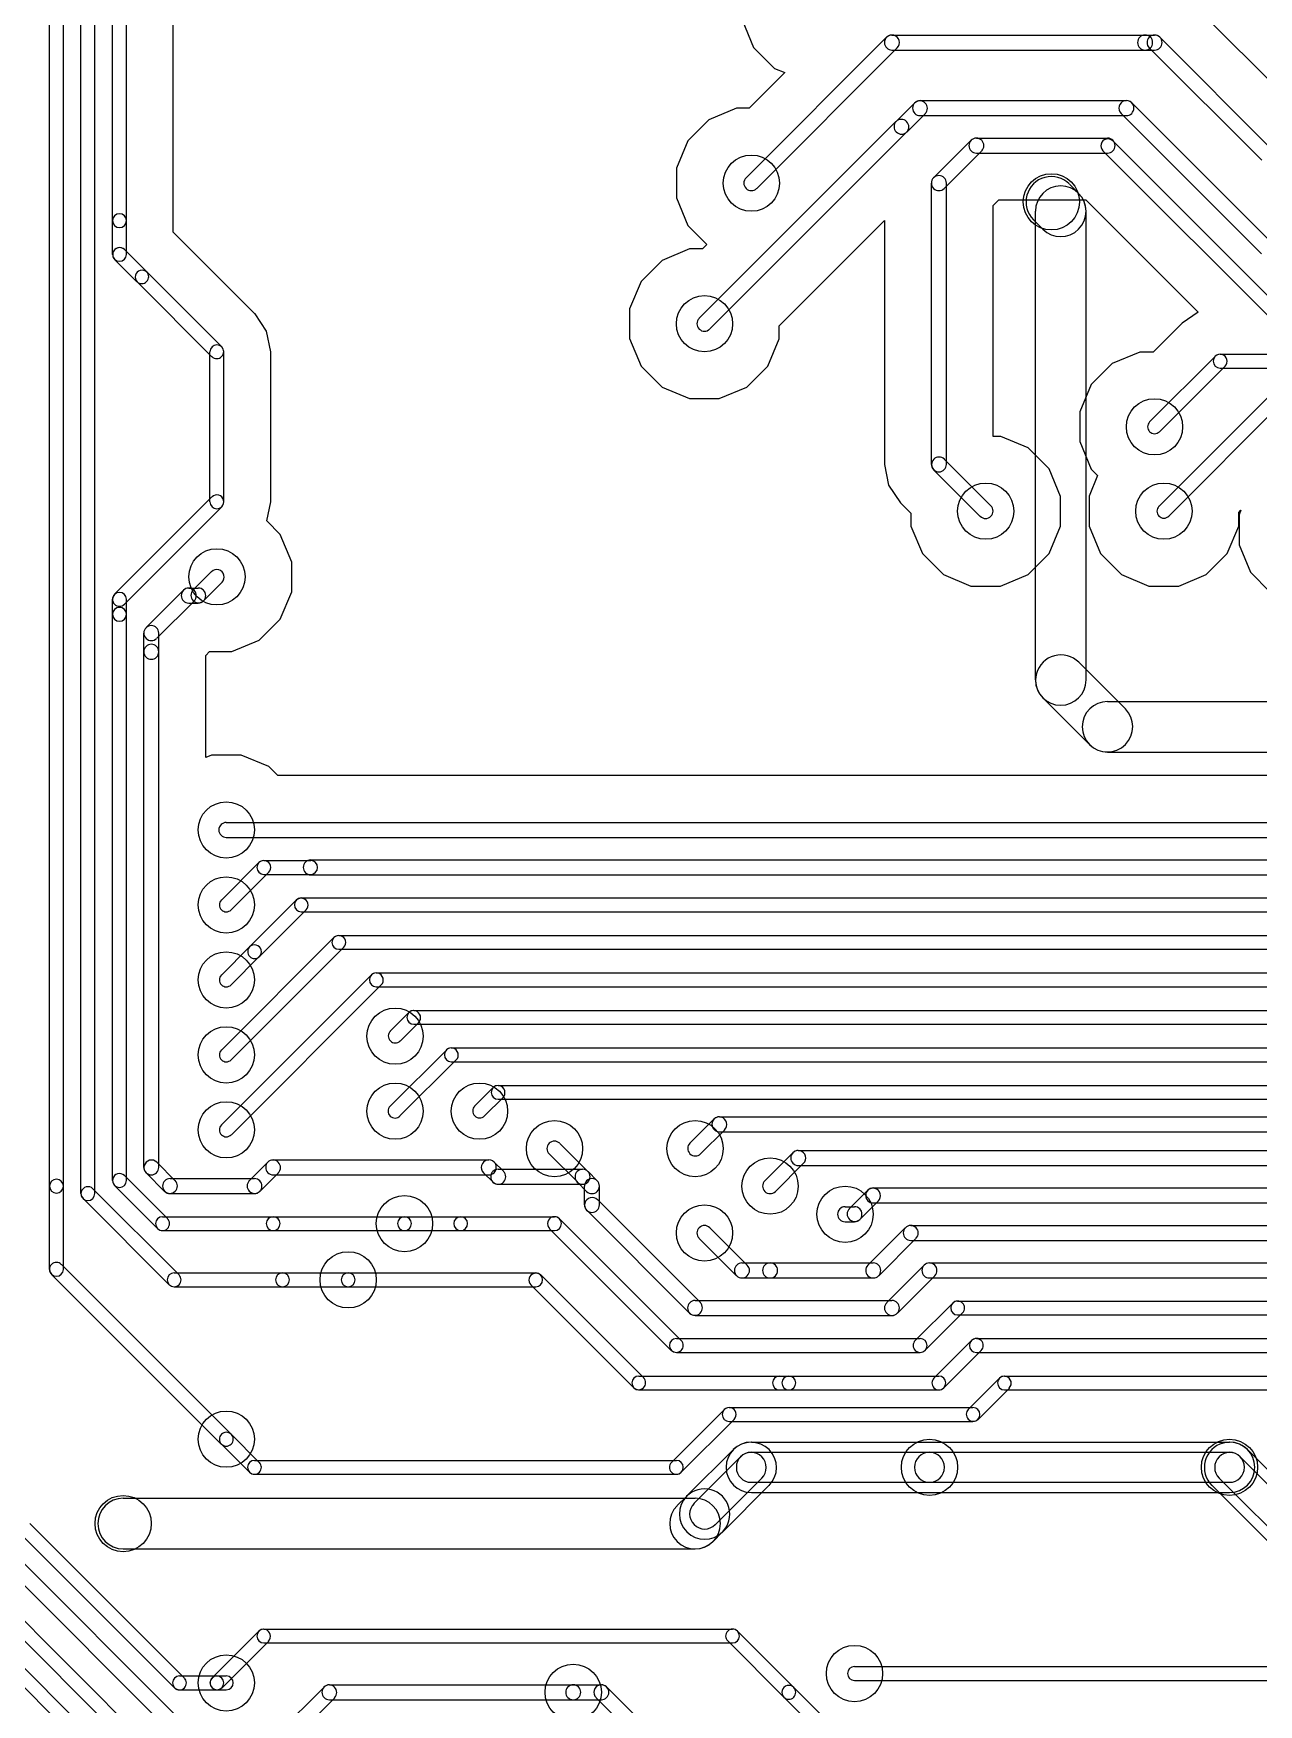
# Model space of a CAD drawing. Extents: x -29274 to 69862, y 24345 to 162744.
# Drawn here: x 921 to 7455, y 38254 to 47168 of the extents above; entities that cross this region are included whole.
import ezdxf

# ---------------------------------------------------------------- set-up
doc = ezdxf.new("R2010")
doc.units = 0
doc.layers.add('BLACK', color=1, linetype='CONTINUOUS')

msp = doc.modelspace()

# ---------------------------------------------------------------- linework, layer by layer
at = {"layer": 'BLACK'}
for p, q in [((1007, 41020), (1007, 48214)), ((1081, 41020), (1081, 48214)), ((1175, 40980), (1175, 48070)), ((1249, 40980), (1249, 48070)), ((1343, 46170), (1343, 47370)), ((1417, 46170), (1417, 47370)), ((1667, 46170), (1667, 47370)), ((1667, 46170), (1667, 47370)), ((7620, 46810), (7105, 47325)), ((7620, 46810), (7105, 47325)), ((4701, 47241), (4762, 47094)), ((4701, 47241), (4762, 47094)), ((5500, 47160), (6850, 47160)), ((6850, 47160), (6900, 47160)), ((4722, 46399), (5471, 47148)), ((4762, 47094), (4874, 46982)), ((4762, 47094), (4874, 46982)), ((4779, 46342), (5528, 47091)), ((5500, 47080), (6850, 47080)), ((6850, 47080), (6900, 47080)), ((6872, 47092), (7472, 46492)), ((6928, 47148), (7528, 46548)), ((4874, 46982), (4928, 46960)), ((4874, 46982), (4928, 46960)), ((4928, 46960), (4738, 46769)), ((4928, 46960), (4738, 46769)), ((5650, 46810), (6750, 46810)), ((4671, 46769), (4524, 46708)), ((4671, 46769), (4524, 46708)), ((4738, 46769), (4671, 46769)), ((4738, 46769), (4671, 46769)), ((5621, 46798), (5522, 46699)), ((5678, 46741), (5579, 46642)), ((5650, 46730), (6750, 46730)), ((7471, 45992), (6722, 46741)), ((7528, 46049), (6779, 46798)), ((4524, 46708), (4412, 46596)), ((4524, 46708), (4412, 46596)), ((5521, 46698), (4472, 45649)), ((5578, 46641), (4529, 45592)), ((4412, 46596), (4351, 46450)), ((4412, 46596), (4351, 46450)), ((5921, 46598), (5722, 46399)), ((5978, 46541), (5779, 46342)), ((5950, 46610), (6650, 46610)), ((7573, 45594), (6624, 46543)), ((7626, 45647), (6677, 46596)), ((4351, 46450), (4351, 46291)), ((4351, 46450), (4351, 46291)), ((5950, 46530), (6650, 46530)), ((5710, 44870), (5710, 46370)), ((5790, 44870), (5790, 46370)), ((6495, 46316), (6446, 46365)), ((4351, 46291), (4412, 46144)), ((4351, 46291), (4412, 46144)), ((6040, 46250), (6070, 46280)), ((6040, 46250), (6070, 46280)), ((6070, 46280), (6534, 46280)), ((6070, 46280), (6534, 46280)), ((6534, 46280), (7133, 45681)), ((6534, 46280), (7133, 45681)), ((6040, 45019), (6040, 46250)), ((6040, 45019), (6040, 46250)), ((6265, 43720), (6265, 46220)), ((6535, 43720), (6535, 46220)), ((1343, 45990), (1343, 46170)), ((1417, 45990), (1417, 46170)), ((1667, 46109), (1667, 46170)), ((1667, 46109), (1667, 46170)), ((1700, 46075), (1667, 46109)), ((1700, 46075), (1667, 46109)), ((4412, 46144), (4513, 46043)), ((4412, 46144), (4513, 46043)), ((4899, 45609), (5460, 46170)), ((4899, 45609), (5460, 46170)), ((5460, 46170), (5460, 44870)), ((5460, 46170), (5460, 44870)), ((6304, 46125), (6255, 46174)), ((1407, 46016), (1526, 45897)), ((1526, 45897), (1407, 46016)), ((1703, 46073), (1700, 46075)), ((1703, 46073), (1700, 46075)), ((2100, 45675), (1703, 46073)), ((2100, 45675), (1703, 46073)), ((4421, 46019), (4274, 45958)), ((4421, 46019), (4274, 45958)), ((4489, 46019), (4421, 46019)), ((4489, 46019), (4421, 46019)), ((4513, 46043), (4489, 46019)), ((4513, 46043), (4489, 46019)), ((1354, 45963), (1473, 45844)), ((1473, 45844), (1354, 45963)), ((4274, 45958), (4162, 45846)), ((4274, 45958), (4162, 45846)), ((1873, 45444), (1474, 45843)), ((1926, 45497), (1527, 45896)), ((4162, 45846), (4101, 45700)), ((4162, 45846), (4101, 45700)), ((2103, 45673), (2100, 45675)), ((2103, 45673), (2100, 45675)), ((2165, 45580), (2103, 45673)), ((2165, 45580), (2103, 45673)), ((4101, 45700), (4101, 45541)), ((4101, 45700), (4101, 45541)), ((7133, 45681), (7047, 45623)), ((7133, 45681), (7047, 45623)), ((2187, 45470), (2165, 45580)), ((2187, 45470), (2165, 45580)), ((4899, 45540), (4899, 45609)), ((4899, 45540), (4899, 45609)), ((7046, 45622), (6893, 45469)), ((7046, 45622), (6893, 45469)), ((7047, 45623), (7046, 45623)), ((7046, 45623), (7046, 45622)), ((7047, 45623), (7046, 45623)), ((7046, 45623), (7046, 45622)), ((1863, 44670), (1863, 45470)), ((1937, 44670), (1937, 45470)), ((2187, 44670), (2187, 45470)), ((2187, 44670), (2187, 45470)), ((4101, 45541), (4162, 45394)), ((4101, 45541), (4162, 45394)), ((4838, 45394), (4899, 45540)), ((4838, 45394), (4899, 45540)), ((6821, 45469), (6674, 45408)), ((6821, 45469), (6674, 45408)), ((6893, 45469), (6821, 45469)), ((6893, 45469), (6821, 45469)), ((4162, 45394), (4274, 45282)), ((4162, 45394), (4274, 45282)), ((4726, 45282), (4838, 45394)), ((4726, 45282), (4838, 45394)), ((6674, 45408), (6562, 45296)), ((6674, 45408), (6562, 45296)), ((6874, 45097), (7223, 45446)), ((6927, 45044), (7276, 45393)), ((7250, 45457), (10150, 45457)), ((7250, 45383), (10150, 45383)), ((6562, 45296), (6501, 45150)), ((6562, 45296), (6501, 45150)), ((4274, 45282), (4420, 45221)), ((4274, 45282), (4420, 45221)), ((4420, 45221), (4579, 45221)), ((4420, 45221), (4579, 45221)), ((4579, 45221), (4726, 45282)), ((4579, 45221), (4726, 45282)), ((6924, 44646), (7524, 45246)), ((6976, 44594), (7576, 45194)), ((6501, 45150), (6501, 44991)), ((6501, 45150), (6501, 44991)), ((6080, 45019), (6040, 45019)), ((6080, 45019), (6040, 45019)), ((6226, 44958), (6080, 45019)), ((6226, 44958), (6080, 45019)), ((6338, 44846), (6226, 44958)), ((6338, 44846), (6226, 44958)), ((6501, 44991), (6562, 44844)), ((6501, 44991), (6562, 44844)), ((5460, 44870), (5482, 44759)), ((5460, 44870), (5482, 44759)), ((5722, 44841), (5971, 44592)), ((5779, 44898), (6028, 44649)), ((6399, 44699), (6338, 44846)), ((6399, 44699), (6338, 44846)), ((6562, 44844), (6596, 44810)), ((6562, 44844), (6596, 44810)), ((5482, 44759), (5545, 44665)), ((5482, 44759), (5545, 44665)), ((6596, 44810), (6551, 44700)), ((6596, 44810), (6551, 44700)), ((1354, 44177), (1873, 44696)), ((2166, 44568), (2187, 44670)), ((2166, 44568), (2187, 44670)), ((5545, 44665), (5601, 44609)), ((5545, 44665), (5601, 44609)), ((6399, 44540), (6399, 44699)), ((6399, 44540), (6399, 44699)), ((6551, 44700), (6551, 44541)), ((6551, 44700), (6551, 44541)), ((1407, 44124), (1926, 44643)), ((5601, 44609), (5601, 44541)), ((5601, 44609), (5601, 44541)), ((7349, 44613), (7361, 44626)), ((7349, 44613), (7361, 44626)), ((7349, 44540), (7349, 44613)), ((7349, 44540), (7349, 44613)), ((7361, 44626), (7351, 44600)), ((7361, 44626), (7351, 44600)), ((7351, 44600), (7351, 44441)), ((7351, 44600), (7351, 44441)), ((2238, 44496), (2166, 44568)), ((2238, 44496), (2166, 44568)), ((2299, 44349), (2238, 44496)), ((2299, 44349), (2238, 44496)), ((5601, 44541), (5662, 44394)), ((5601, 44541), (5662, 44394)), ((6338, 44394), (6399, 44540)), ((6338, 44394), (6399, 44540)), ((6551, 44541), (6612, 44394)), ((6551, 44541), (6612, 44394)), ((7288, 44394), (7349, 44540)), ((7288, 44394), (7349, 44540)), ((5662, 44394), (5774, 44282)), ((5662, 44394), (5774, 44282)), ((6226, 44282), (6338, 44394)), ((6226, 44282), (6338, 44394)), ((6612, 44394), (6724, 44282)), ((6612, 44394), (6724, 44282)), ((7176, 44282), (7288, 44394)), ((7176, 44282), (7288, 44394)), ((7351, 44441), (7412, 44294)), ((7351, 44441), (7412, 44294)), ((2299, 44190), (2299, 44349)), ((2299, 44190), (2299, 44349)), ((1772, 44199), (1871, 44298)), ((1829, 44142), (1928, 44241)), ((5774, 44282), (5920, 44221)), ((5774, 44282), (5920, 44221)), ((5920, 44221), (6079, 44221)), ((5920, 44221), (6079, 44221)), ((6079, 44221), (6226, 44282)), ((6079, 44221), (6226, 44282)), ((6724, 44282), (6870, 44221)), ((6724, 44282), (6870, 44221)), ((6870, 44221), (7029, 44221)), ((6870, 44221), (7029, 44221)), ((7029, 44221), (7176, 44282)), ((7029, 44221), (7176, 44282)), ((7412, 44294), (7517, 44189)), ((7412, 44294), (7517, 44189)), ((1343, 44070), (1343, 44150)), ((1417, 44070), (1417, 44150)), ((1721, 44198), (1522, 43999)), ((1778, 44141), (1579, 43942)), ((1750, 44210), (1800, 44210)), ((1750, 44130), (1800, 44130)), ((2238, 44044), (2299, 44190)), ((2238, 44044), (2299, 44190)), ((1343, 41050), (1343, 44070)), ((1417, 41050), (1417, 44070)), ((2126, 43932), (2238, 44044)), ((2126, 43932), (2238, 44044)), ((1510, 43870), (1510, 43970)), ((1590, 43870), (1590, 43970)), ((1510, 41120), (1510, 43870)), ((1590, 41120), (1590, 43870)), ((1840, 43850), (1861, 43871)), ((1840, 43850), (1861, 43871)), ((1861, 43871), (1979, 43871)), ((1861, 43871), (1979, 43871)), ((1979, 43871), (2126, 43932)), ((1979, 43871), (2126, 43932)), ((1840, 43307), (1840, 43850)), ((1840, 43307), (1840, 43850)), ((6745, 43566), (6496, 43815)), ((6554, 43375), (6305, 43624)), ((6650, 43605), (8900, 43605)), ((6650, 43335), (8900, 43335)), ((1871, 43319), (1840, 43307)), ((1871, 43319), (1840, 43307)), ((2030, 43319), (1871, 43319)), ((2030, 43319), (1871, 43319)), ((2176, 43258), (2030, 43319)), ((2176, 43258), (2030, 43319)), ((2224, 43210), (2176, 43258)), ((2224, 43210), (2176, 43258)), ((11700, 43210), (2224, 43210)), ((11700, 43210), (2224, 43210)), ((1950, 42960), (11700, 42960)), ((1950, 42880), (11700, 42880)), ((1924, 42546), (2124, 42746)), ((2150, 42757), (2400, 42757)), ((2400, 42760), (12000, 42760)), ((1976, 42494), (2176, 42694)), ((2150, 42683), (2400, 42683)), ((2400, 42680), (12000, 42680)), ((2074, 42297), (2323, 42546)), ((2350, 42557), (16200, 42557)), ((2127, 42244), (2376, 42493)), ((2350, 42483), (16200, 42483)), ((1924, 41746), (2524, 42346)), ((2550, 42357), (16000, 42357)), ((1924, 42146), (2074, 42296)), ((1976, 41694), (2576, 42294)), ((2550, 42283), (16000, 42283)), ((1976, 42094), (2126, 42244)), ((1924, 41347), (2723, 42146)), ((1977, 41294), (2776, 42093)), ((2750, 42157), (15850, 42157)), ((2750, 42083), (15850, 42083)), ((2824, 41847), (2923, 41946)), ((2950, 41957), (15700, 41957)), ((2877, 41794), (2976, 41893)), ((2950, 41883), (15700, 41883)), ((2824, 41446), (3124, 41746)), ((3150, 41757), (15550, 41757)), ((2876, 41394), (3176, 41694)), ((3150, 41683), (15550, 41683)), ((3274, 41447), (3373, 41546)), ((3400, 41557), (15450, 41557)), ((3327, 41394), (3426, 41493)), ((3400, 41483), (15450, 41483)), ((4422, 41249), (4551, 41378)), ((4580, 41390), (15000, 41390)), ((4479, 41192), (4608, 41321)), ((4580, 41310), (15000, 41310)), ((3672, 41192), (3822, 41042)), ((3728, 41248), (3878, 41098)), ((4822, 41048), (4972, 41198)), ((5000, 41210), (14600, 41210)), ((1678, 41049), (1579, 41148)), ((2171, 41148), (2072, 41049)), ((2200, 41160), (3350, 41160)), ((3428, 41099), (3379, 41148)), ((3400, 41110), (3850, 41110)), ((3879, 41098), (3928, 41049)), ((4878, 40992), (5028, 41142)), ((5000, 41130), (14600, 41130)), ((1007, 40576), (1007, 41020)), ((1081, 40576), (1081, 41020)), ((1698, 40546), (1238, 41006)), ((1583, 40794), (1354, 41023)), ((1636, 40847), (1407, 41076)), ((1621, 40992), (1522, 41091)), ((1650, 41060), (2100, 41060)), ((2228, 41091), (2129, 40992)), ((2200, 41080), (3350, 41080)), ((3371, 41042), (3322, 41091)), ((3400, 41030), (3850, 41030)), ((3822, 41041), (3871, 40992)), ((3860, 40920), (3860, 41020)), ((3940, 40920), (3940, 41020)), ((5400, 41010), (13600, 41010)), ((1646, 40494), (1186, 40954)), ((1650, 40980), (2100, 40980)), ((4478, 40399), (3929, 40948)), ((5272, 40899), (5371, 40998)), ((5329, 40842), (5428, 40941)), ((5400, 40930), (13600, 40930)), ((1610, 40857), (2200, 40857)), ((2200, 40857), (2900, 40857)), ((2900, 40857), (3200, 40857)), ((3200, 40857), (3700, 40857)), ((4376, 40197), (3727, 40846)), ((4421, 40342), (3872, 40891)), ((5250, 40910), (5300, 40910)), ((5250, 40830), (5300, 40830)), ((1610, 40783), (2200, 40783)), ((2200, 40783), (2900, 40783)), ((2900, 40783), (3200, 40783)), ((3200, 40783), (3700, 40783)), ((4323, 40144), (3674, 40793)), ((4472, 40741), (4671, 40542)), ((4529, 40798), (4728, 40599)), ((5571, 40798), (5372, 40599)), ((5628, 40741), (5429, 40542)), ((5600, 40810), (13200, 40810)), ((5600, 40730), (13200, 40730)), ((1071, 40602), (1976, 39697)), ((4700, 40610), (4850, 40610)), ((4700, 40610), (4850, 40610)), ((4850, 40610), (5400, 40610)), ((5671, 40598), (5472, 40399)), ((5700, 40610), (13100, 40610)), ((1018, 40549), (1923, 39644)), ((1672, 40557), (2250, 40557)), ((1672, 40483), (2250, 40483)), ((2250, 40557), (2600, 40557)), ((2250, 40483), (2600, 40483)), ((2600, 40557), (3600, 40557)), ((2600, 40483), (3600, 40483)), ((4123, 39944), (3574, 40493)), ((4176, 39997), (3627, 40546)), ((4700, 40530), (4850, 40530)), ((4700, 40530), (4850, 40530)), ((4850, 40530), (5400, 40530)), ((5728, 40541), (5529, 40342)), ((5700, 40530), (13100, 40530)), ((4450, 40410), (5500, 40410)), ((5824, 40396), (5624, 40196)), ((5850, 40407), (12950, 40407)), ((4450, 40330), (5500, 40330)), ((5876, 40344), (5676, 40144)), ((5850, 40333), (12950, 40333)), ((4350, 40207), (5650, 40207)), ((5950, 40207), (12850, 40207)), ((4350, 40133), (5650, 40133)), ((5924, 40196), (5724, 39996)), ((5976, 40144), (5776, 39944)), ((5950, 40133), (12850, 40133)), ((4150, 40007), (4950, 40007)), ((4900, 40007), (4950, 40007)), ((4950, 40007), (5750, 40007)), ((5906, 39829), (6073, 39996)), ((5959, 39776), (6126, 39943)), ((6100, 40007), (12750, 40007)), ((4150, 39933), (4950, 39933)), ((4900, 39933), (4950, 39933)), ((4950, 39933), (5750, 39933)), ((6100, 39933), (12750, 39933)), ((4324, 39546), (4606, 39828)), ((4376, 39494), (4658, 39776)), ((4632, 39839), (5932, 39839)), ((4632, 39765), (5932, 39765)), ((1976, 39696), (2126, 39546)), ((1924, 39644), (2074, 39494)), ((4654, 39615), (4405, 39366)), ((4750, 39655), (7300, 39655)), ((4750, 39600), (5700, 39600)), ((5700, 39600), (7300, 39600)), ((7945, 39066), (7396, 39615)), ((2100, 39557), (4350, 39557)), ((4693, 39576), (4444, 39327)), ((7357, 39576), (7906, 39027)), ((2100, 39483), (4350, 39483)), ((4806, 39463), (4557, 39214)), ((4845, 39424), (4596, 39175)), ((4750, 39440), (5700, 39440)), ((5700, 39440), (7300, 39440)), ((7754, 38875), (7205, 39424)), ((7244, 39463), (7793, 38914)), ((1400, 39355), (4450, 39355)), ((4355, 39316), (4404, 39365)), ((4750, 39385), (7300, 39385)), ((1778, 38099), (729, 39148)), ((1673, 38344), (850, 39167)), ((1726, 38397), (903, 39220)), ((4546, 39125), (4595, 39174)), ((526, 39046), (3376, 36196)), ((1721, 38042), (672, 39091)), ((1400, 39085), (4450, 39085)), ((3326, 35996), (326, 38996)), ((474, 38994), (3324, 36144)), ((3274, 35944), (274, 38944)), ((1874, 38397), (2123, 38646)), ((2150, 38657), (4650, 38657)), ((4676, 38646), (4976, 38346)), ((1927, 38344), (2176, 38593)), ((2150, 38583), (4650, 38583)), ((4624, 38594), (4924, 38294)), ((5300, 38457), (10750, 38457)), ((1700, 38407), (1900, 38407)), ((1700, 38333), (1900, 38333)), ((1900, 38407), (1950, 38407)), ((1900, 38333), (1950, 38333)), ((2471, 38348), (2222, 38099)), ((2500, 38360), (3800, 38360)), ((3800, 38360), (3950, 38360)), ((4348, 37979), (3979, 38348)), ((5176, 38146), (4976, 38346)), ((5300, 38383), (10750, 38383)), ((2528, 38291), (2279, 38042)), ((2500, 38280), (3800, 38280)), ((3800, 38280), (3950, 38280)), ((4291, 37922), (3922, 38291)), ((5124, 38094), (4924, 38294))]:
    msp.add_line(p, q, dxfattribs=at)
for centre in [(4750, 46370), (6350, 46270), (4500, 45620), (6900, 45070), (6000, 44620), (6950, 44620), (1900, 44270), (1950, 42920), (1950, 42520), (1950, 42120), (2850, 41820), (1950, 41720), (2850, 41420), (3300, 41420), (1950, 41320), (3700, 41220), (4450, 41220), (4850, 41020), (5250, 40870), (2900, 40820), (4500, 40770), (2600, 40520), (1950, 39670), (5700, 39520), (7300, 39520), (1400, 39220), (1950, 38370), (5300, 38420), (3800, 38320)]:
    msp.add_circle(centre, 150, dxfattribs=at)
for centre, radius, start, end in [((5500, 47120), 40, 90, 270), ((5500, 47120), 40, 315, 495), ((6850, 47120), 40, 90, 270), ((6850, 47120), 40, 270, 450), ((6900, 47120), 40, 45, 225), ((6900, 47120), 40, 270, 450), ((5650, 46770), 40, 90, 270), ((5649, 46769), 40, -45, 135), ((6750, 46770), 40, 405, 585), ((6750, 46770), 40, 270, 450), ((5550, 46670), 40, -45, 135), ((5551, 46671), 40, 135, 315), ((5950, 46570), 40, 90, 270), ((5950, 46570), 40, -45, 135), ((6651, 46569), 37, 405, 585), ((6650, 46570), 40, 270, 450), ((4750, 46370), 40, 135, 315), ((5750, 46370), 40, 360, 540), ((5750, 46370), 40, 135, 315), ((6350, 46270), 135, 405, 585), ((6400, 46220), 135, 360, 540), ((6400, 46220), 135, 225, 405), ((1380, 46170), 37, 360, 540), ((1380, 46170), 37, 180, 360), ((1381, 45989), 37, 45, 225), ((1381, 45989), 37, 405, 585), ((1380, 45990), 37, 180, 360), ((1501, 45869), 37, 405, 585), ((1499, 45871), 37, 225, 405), ((1499, 45871), 37, 225, 405), ((4500, 45620), 40, 135, 315), ((1900, 45470), 37, 360, 540), ((1899, 45471), 37, 225, 405), ((7250, 45420), 37, 90, 270), ((7250, 45420), 37, 315, 495), ((6900, 45070), 37, 135, 315), ((5750, 44870), 40, 180, 360), ((5751, 44869), 40, 45, 225), ((1900, 44670), 37, 180, 360), ((1900, 44670), 37, 315, 495), ((5999, 44621), 40, 225, 405), ((6950, 44620), 37, 135, 315), ((1899, 44269), 40, 315, 495), ((1380, 44150), 37, 360, 540), ((1380, 44150), 37, 135, 315), ((1750, 44170), 40, 90, 270), ((1750, 44170), 40, -45, 135), ((1801, 44171), 40, 135, 315), ((1800, 44170), 40, 270, 450), ((1380, 44070), 37, 360, 540), ((1380, 44070), 37, 180, 360), ((1550, 43970), 40, 360, 540), ((1550, 43970), 40, 135, 315), ((1550, 43870), 40, 360, 540), ((1550, 43870), 40, 180, 360), ((6401, 43719), 135, 405, 585), ((6400, 43720), 135, 180, 360), ((6650, 43470), 135, 90, 270), ((6649, 43471), 135, 225, 405), ((1950, 42920), 40, 90, 270), ((2150, 42720), 37, 90, 270), ((2150, 42720), 37, 315, 495), ((2400, 42720), 40, 90, 270), ((2400, 42720), 37, 270, 450), ((1950, 42520), 37, 135, 315), ((2350, 42520), 37, 90, 270), ((2349, 42519), 37, 315, 495), ((2550, 42320), 37, 90, 270), ((2550, 42320), 37, 315, 495), ((2101, 42271), 37, 135, 315), ((2100, 42270), 37, 315, 495), ((1950, 42120), 37, 135, 315), ((2750, 42120), 37, 90, 270), ((2750, 42120), 37, 315, 495), ((2950, 41920), 37, 90, 270), ((2949, 41919), 37, 315, 495), ((2851, 41821), 37, 135, 315), ((1950, 41720), 37, 135, 315), ((3150, 41720), 37, 90, 270), ((3150, 41720), 37, 315, 495), ((3400, 41520), 37, 90, 270), ((3399, 41519), 37, 315, 495), ((2850, 41420), 37, 135, 315), ((3301, 41421), 37, 135, 315), ((4580, 41350), 40, 90, 270), ((4579, 41349), 40, 315, 495), ((1950, 41320), 37, 135, 315), ((3700, 41220), 40, 45, 225), ((4451, 41221), 40, 135, 315), ((5000, 41170), 40, 90, 270), ((5000, 41170), 40, 315, 495), ((1550, 41120), 40, 180, 360), ((1551, 41119), 40, 405, 585), ((2200, 41120), 40, 90, 270), ((2199, 41119), 40, -45, 135), ((3350, 41120), 40, 405, 585), ((3350, 41120), 40, 270, 450), ((3400, 41070), 40, 90, 270), ((3400, 41070), 40, 225, 405), ((3850, 41070), 40, 45, 225), ((3850, 41070), 40, 225, 405), ((3850, 41070), 40, 270, 450), ((1044, 41020), 37, 0, 180), ((1044, 41020), 37, 360, 540), ((1044, 41020), 37, 180, 360), ((1044, 41020), 37, 180, 360), ((1212, 40980), 37, 405, 585), ((1380, 41050), 37, 405, 585), ((1380, 41050), 37, 180, 360), ((1650, 41020), 40, 90, 270), ((1649, 41021), 40, 225, 405), ((2101, 41021), 40, 135, 315), ((2100, 41020), 40, 270, 450), ((3900, 41020), 40, 360, 540), ((3900, 41020), 40, 225, 405), ((4850, 41020), 40, 135, 315), ((5400, 40970), 40, 90, 270), ((5399, 40969), 40, 315, 495), ((1212, 40980), 37, 180, 360), ((3900, 40920), 40, 180, 360), ((3901, 40919), 40, 405, 585), ((1610, 40820), 37, 90, 270), ((1610, 40820), 37, 225, 405), ((2200, 40820), 37, 90, 270), ((2200, 40820), 37, 270, 450), ((2900, 40820), 37, 90, 270), ((2900, 40820), 37, 270, 450), ((3200, 40820), 37, 90, 270), ((3200, 40820), 37, 270, 450), ((3700, 40820), 37, 405, 585), ((3700, 40820), 37, 270, 450), ((5250, 40870), 40, 90, 270), ((5301, 40871), 40, 135, 315), ((5300, 40870), 40, 270, 450), ((4500, 40770), 40, 45, 225), ((5600, 40770), 40, 90, 270), ((5600, 40770), 40, -45, 135), ((1044, 40576), 37, 45, 225), ((1044, 40576), 37, 180, 360), ((4700, 40570), 40, 90, 270), ((4700, 40570), 40, 90, 270), ((4700, 40570), 40, 225, 405), ((4850, 40570), 40, 90, 270), ((4850, 40570), 40, 270, 450), ((4850, 40570), 40, 270, 450), ((5400, 40570), 40, 135, 315), ((5400, 40570), 40, 270, 450), ((5700, 40570), 40, 90, 270), ((5700, 40570), 40, -45, 135), ((1672, 40520), 37, 90, 270), ((1672, 40520), 37, 225, 405), ((2250, 40520), 37, 90, 270), ((2250, 40520), 37, 270, 450), ((2600, 40520), 37, 90, 270), ((2600, 40520), 37, 270, 450), ((3601, 40519), 37, 405, 585), ((3600, 40520), 37, 270, 450), ((4450, 40370), 40, 90, 270), ((4449, 40371), 40, 225, 405), ((5500, 40370), 40, 135, 315), ((5500, 40370), 40, 270, 450), ((5850, 40370), 37, 90, 270), ((5850, 40370), 37, -45, 135), ((4350, 40170), 37, 90, 270), ((5650, 40170), 37, 270, 450), ((5950, 40170), 37, 90, 270), ((5950, 40170), 37, -45, 135), ((4350, 40170), 37, 225, 405), ((5650, 40170), 37, 135, 315), ((4150, 39970), 37, 90, 270), ((4149, 39971), 37, 225, 405), ((4900, 39970), 37, 90, 270), ((4950, 39970), 37, 90, 270), ((4950, 39970), 37, 270, 450), ((4950, 39970), 37, 270, 450), ((5750, 39970), 37, 135, 315), ((5750, 39970), 37, 270, 450), ((6100, 39970), 37, 90, 270), ((6099, 39969), 37, 315, 495), ((4632, 39802), 37, 90, 270), ((4632, 39802), 37, 315, 495), ((5933, 39803), 37, 135, 315), ((5932, 39802), 37, 270, 450), ((1950, 39670), 37, 45, 225), ((1950, 39670), 37, 225, 405), ((4750, 39520), 135, 90, 270), ((4749, 39519), 135, -45, 135), ((4750, 39520), 80, 90, 270), ((4749, 39519), 80, -45, 135), ((5700, 39520), 80, 90, 270), ((5700, 39520), 80, 270, 450), ((7301, 39519), 135, 405, 585), ((7301, 39519), 80, 45, 225), ((7300, 39520), 135, 270, 450), ((7300, 39520), 80, 270, 450), ((2100, 39520), 37, 90, 270), ((2100, 39520), 37, 225, 405), ((4350, 39520), 37, 135, 315), ((4350, 39520), 37, 270, 450), ((4500, 39270), 135, 315, 495), ((1400, 39220), 135, 90, 270), ((4450, 39220), 135, 135, 315), ((4501, 39271), 135, 135, 315), ((4501, 39271), 80, 135, 315), ((4450, 39220), 135, 270, 450), ((2150, 38620), 37, 90, 270), ((2149, 38619), 37, 315, 495), ((4650, 38620), 37, 45, 225), ((4650, 38620), 37, 270, 450), ((5300, 38420), 37, 90, 270), ((1700, 38370), 37, 90, 270), ((1700, 38370), 37, 225, 405), ((1900, 38370), 37, 90, 270), ((1901, 38371), 37, 135, 315), ((1900, 38370), 37, 270, 450), ((1950, 38370), 37, 270, 450), ((2500, 38320), 40, 90, 270), ((2499, 38319), 40, -45, 135), ((3800, 38320), 40, 90, 270), ((3800, 38320), 40, 270, 450), ((3950, 38320), 40, 405, 585), ((3950, 38320), 40, 270, 450), ((4950, 38320), 37, 405, 585), ((4950, 38320), 37, 225, 405)]:
    msp.add_arc(centre, radius, start, end, dxfattribs=at)

doc.saveas('drawing.dxf')
